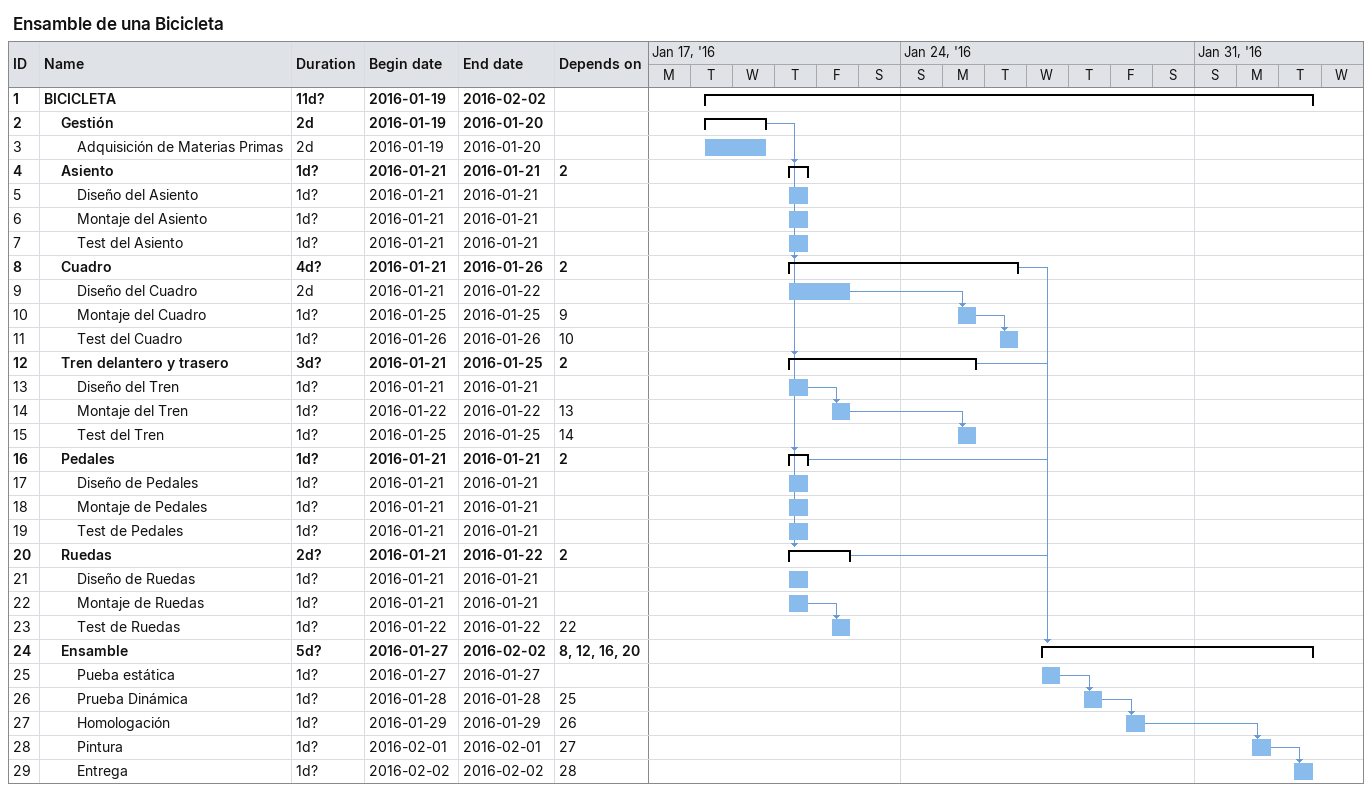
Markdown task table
Ensamble de una Bicicleta

| ID | Level | Task | Duration | Start | Finish | Predecessors |
|---|---|---|---|---|---|---|
| 1 | 1 | **BICICLETA** | 11d? | 2016-01-19 | 2016-02-02 |  |
| 2 | 2 | **Gestión** | 2d | 2016-01-19 | 2016-01-20 |  |
| 3 | 3 | Adquisición de Materias Primas | 2d | 2016-01-19 | 2016-01-20 |  |
| 4 | 2 | **Asiento** | 1d? | 2016-01-21 | 2016-01-21 | 2 |
| 5 | 3 | Diseño del Asiento | 1d? | 2016-01-21 | 2016-01-21 |  |
| 6 | 3 | Montaje del Asiento | 1d? | 2016-01-21 | 2016-01-21 |  |
| 7 | 3 | Test del Asiento | 1d? | 2016-01-21 | 2016-01-21 |  |
| 8 | 2 | **Cuadro** | 4d? | 2016-01-21 | 2016-01-26 | 2 |
| 9 | 3 | Diseño del Cuadro | 2d | 2016-01-21 | 2016-01-22 |  |
| 10 | 3 | Montaje del Cuadro | 1d? | 2016-01-25 | 2016-01-25 | 9 |
| 11 | 3 | Test del Cuadro | 1d? | 2016-01-26 | 2016-01-26 | 10 |
| 12 | 2 | **Tren delantero y trasero** | 3d? | 2016-01-21 | 2016-01-25 | 2 |
| 13 | 3 | Diseño del Tren | 1d? | 2016-01-21 | 2016-01-21 |  |
| 14 | 3 | Montaje del Tren | 1d? | 2016-01-22 | 2016-01-22 | 13 |
| 15 | 3 | Test del Tren | 1d? | 2016-01-25 | 2016-01-25 | 14 |
| 16 | 2 | **Pedales** | 1d? | 2016-01-21 | 2016-01-21 | 2 |
| 17 | 3 | Diseño de Pedales | 1d? | 2016-01-21 | 2016-01-21 |  |
| 18 | 3 | Montaje de Pedales | 1d? | 2016-01-21 | 2016-01-21 |  |
| 19 | 3 | Test de Pedales | 1d? | 2016-01-21 | 2016-01-21 |  |
| 20 | 2 | **Ruedas** | 2d? | 2016-01-21 | 2016-01-22 | 2 |
| 21 | 3 | Diseño de Ruedas | 1d? | 2016-01-21 | 2016-01-21 |  |
| 22 | 3 | Montaje de Ruedas | 1d? | 2016-01-21 | 2016-01-21 |  |
| 23 | 3 | Test de Ruedas | 1d? | 2016-01-22 | 2016-01-22 | 22 |
| 24 | 2 | **Ensamble** | 5d? | 2016-01-27 | 2016-02-02 | 8, 12, 16, 20 |
| 25 | 3 | Pueba estática | 1d? | 2016-01-27 | 2016-01-27 |  |
| 26 | 3 | Prueba Dinámica | 1d? | 2016-01-28 | 2016-01-28 | 25 |
| 27 | 3 | Homologación | 1d? | 2016-01-29 | 2016-01-29 | 26 |
| 28 | 3 | Pintura | 1d? | 2016-02-01 | 2016-02-01 | 27 |
| 29 | 3 | Entrega | 1d? | 2016-02-02 | 2016-02-02 | 28 |
